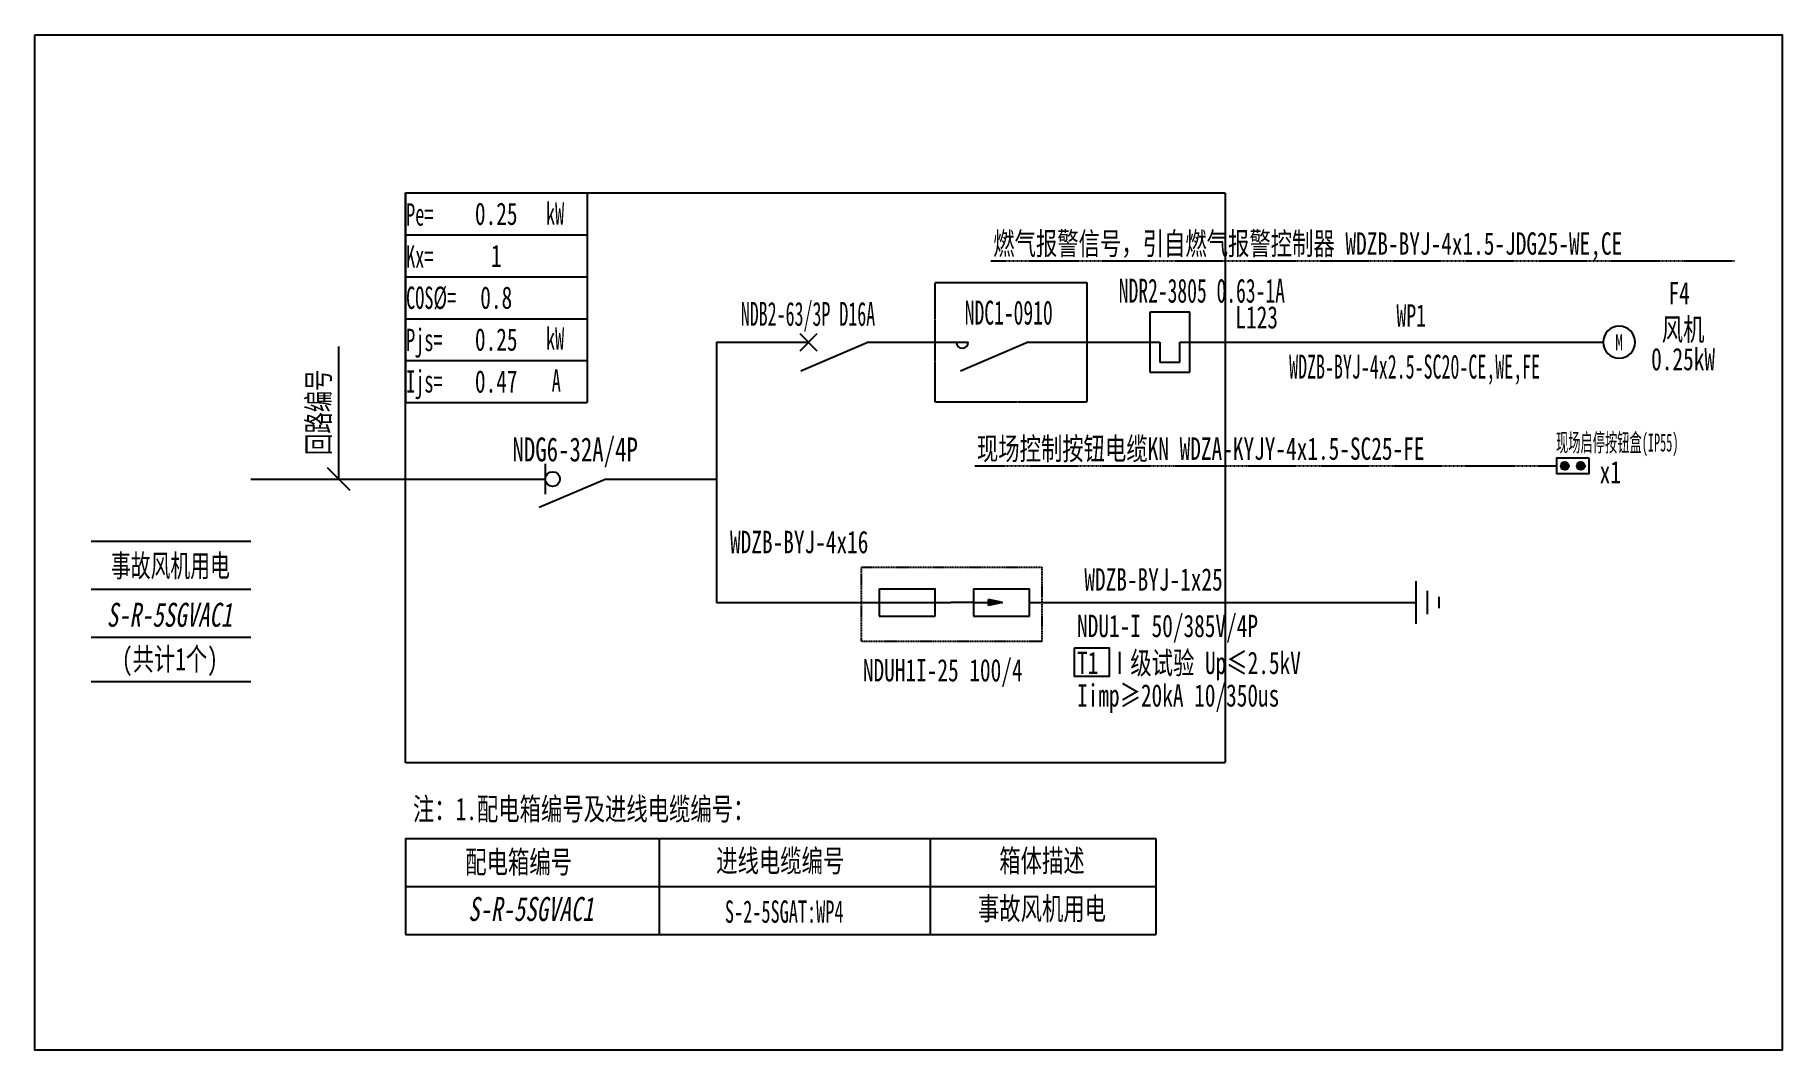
# Model space of a CAD drawing. Extents: x 323768 to 326123, y 334210 to 335578.
import ezdxf
from ezdxf.enums import TextEntityAlignment as Align

# ---------------------------------------------------------------- set-up
doc = ezdxf.new("R2010")
doc.units = 0
doc.header["$MEASUREMENT"] = 0
for name, pattern in [('DASH', [0.35, 0.25, -0.1]), ('DASHDOT', [1, 0.5, -0.25, 0, -0.25]), ('DASHED', [0.75, 0.5, -0.25]), ('DASHED2', [0.375, 0.25, -0.125])]:
    doc.linetypes.add(name, pattern=pattern)
for name, color, linetype in [('D_E_Eqpm(强电设备)', 100, 'Continuous'), ('D_E_Eqpm（强电设备）', 100, 'Continuous'), ('D_E_Text(强电文字)', 51, 'Continuous'), ('D_E_Text（强电文字）', 51, 'Continuous'), ('D_E_Wire(强电线缆)', 10, 'Continuous'), ('D_E_Wire（强电线缆）', 10, 'Continuous'), ('D_T_TableDim(表格尺寸)', 255, 'Continuous'), ('D_T_TableDim（表格尺寸）', 255, 'Continuous'), ('系统图', 220, 'Continuous')]:
    doc.layers.add(name, color=color, linetype=linetype)
doc.styles.add('$1$电气', font='', dxfattribs={"width": 0.7})
doc.styles.add('$1$电气箱', font='simhei.ttf', dxfattribs={"width": 0.8, "oblique": 10})
doc.styles.add('$3$电气', font='', dxfattribs={"width": 0.7})
doc.styles.add('电气', font='', dxfattribs={"width": 0.7})
doc.styles.add('电气箱', font='simhei.ttf', dxfattribs={"width": 0.8, "oblique": 10})
doc.styles.get('$1$电气').set_extended_font_data('SimSun')
doc.styles.get('$3$电气').set_extended_font_data('SimSun')
doc.styles.get('电气').set_extended_font_data('SimSun')

# ---------------------------------------------------------------- blocks, each defined once
blk = doc.blocks.new('电机启停按钮')
at = {"layer": 'D_E_Eqpm（强电设备）'}
for points in [[(150, 300, 1), (50, 300, 1)], [(50, 100, 1), (150, 100, 1)]]:
    blk.add_hatch(color=51, dxfattribs=at).paths.add_polyline_path(points)
blk.add_lwpolyline([(0, 400), (200, 400), (200, 0), (0, 0)], close=True, dxfattribs=at)
for centre in [(100, 300), (100, 100)]:
    blk.add_circle(centre, 50, dxfattribs=at)
blk = doc.blocks.new('1')
at = {"layer": 'D_E_Eqpm(强电设备)'}
for p, q in [((-314387, 61832), (-314387, 61082)), ((-313887, 61832), (-314387, 61832)), ((-313887, 61082), (-313887, 61832)), ((-314262, 61457), (-314262, 61207)), ((-314012, 61207), (-314012, 61457)), ((-314387, 61082), (-313887, 61082)), ((-314262, 61207), (-314012, 61207))]:
    blk.add_line(p, q, dxfattribs=at)
blk = doc.blocks.new('电机')
at = {"layer": 'D_E_Eqpm（强电设备）'}
for start, end in [(90, 180), (180, 270), (0, 90), (270, 0)]:
    blk.add_arc((0, 0), 200, start, end, dxfattribs=at)
at = {"layer": 'D_E_Eqpm（强电设备）', "color": 51, "style": '电气', "width": 0.7}
blk.add_text('M', height=200, dxfattribs=at).set_placement((0, 0), align=Align.MIDDLE)

msp = doc.modelspace()

# ---------------------------------------------------------------- linework, layer by layer
at = {"linetype": 'DASHED'}
for p, q in [((324267.4, 334596.9), (324267.4, 335365.1)), ((324267.4, 335365.1), (325372.4, 335365.1)), ((325372.4, 335365.1), (325372.4, 334596.9)), ((325372.4, 334596.9), (324267.4, 334596.9))]:
    msp.add_line(p, q, dxfattribs=at)
at = {"linetype": 'DASHED2', "elevation": 0}
msp.add_lwpolyline([(324882.2, 334860.6), (325125.4, 334860.6), (325125.4, 334760.5), (324882.2, 334760.5)], close=True, dxfattribs=at)
at = {"layer": 'D_E_Eqpm(强电设备)', "color": 100}
for p, q in [((324799.3, 335152.5), (324822.1, 335175.3)), ((324822.1, 335152.5), (324799.3, 335175.3)), ((324822.1, 335175.3), (324799.3, 335152.5)), ((324799.3, 335175.3), (324822.1, 335152.5)), ((324891.4, 335163.9), (324800.3, 335124.8)), ((325106.7, 335163.9), (325015.6, 335124.8))]:
    msp.add_line(p, q, dxfattribs=at)
at = {"layer": 'D_E_Eqpm(强电设备)'}
for p, q in [((324906, 334831.5), (324981.7, 334831.5)), ((324906, 334831.5), (324906, 334794.9)), ((324981.4, 334794.9), (324981.4, 334831.5)), ((325033.1, 334813.2), (325002.5, 334813.2)), ((325033.1, 334831.5), (325108.8, 334831.5)), ((325033.1, 334831.5), (325033.1, 334794.9)), ((325033.1, 334813.2), (325072.3, 334813.2)), ((325072.3, 334813.2), (325053.3, 334817.1)), ((325053.3, 334809.3), (325053.3, 334817.1)), ((325072.3, 334813.2), (325053.3, 334809.3)), ((325108.5, 334794.9), (325108.5, 334831.5)), ((324906, 334794.9), (324981.4, 334794.9)), ((325033.1, 334794.9), (325108.5, 334794.9))]:
    msp.add_line(p, q, dxfattribs=at)
at = {"layer": 'D_E_Eqpm(强电设备)', "color": 100}
msp.add_arc((325017.9, 335163.9), 8.07, 180, 0, dxfattribs=at)
at = {"layer": 'D_E_Eqpm(强电设备)'}
msp.add_solid([(325053.3, 334809.3), (325072.3, 334813.2), (325053.3, 334817.1)], dxfattribs=at)
at = {"layer": 'D_E_Eqpm（强电设备）'}
msp.add_line((324455.8, 335000), (324455.8, 334959.1), dxfattribs=at)
at = {"layer": 'D_E_Eqpm（强电设备）', "color": 100}
msp.add_line((324447.5, 334941.4), (324536.6, 334979.5), dxfattribs=at)
at = {"layer": 'D_E_Eqpm（强电设备）'}
msp.add_circle((324465.8, 334979.5), 9.92, dxfattribs=at)
at = {"layer": 'D_E_Text（强电文字）'}
for p, q in [((324267.4, 335365.1), (324267.4, 335082.6)), ((324267.4, 335365.1), (324512.2, 335365.1)), ((324512.2, 335365.1), (324512.2, 335082.6)), ((324267.4, 335308.6), (324512.2, 335308.6)), ((324267.4, 335252.1), (324512.2, 335252.1)), ((324267.4, 335195.6), (324512.2, 335195.6)), ((324177.5, 334979.5), (324177.5, 335158.1)), ((324267.4, 335139.1), (324512.2, 335139.1)), ((324267.4, 335082.6), (324512.2, 335082.6)), ((324192.7, 334964.3), (324162.2, 334994.8))]:
    msp.add_line(p, q, dxfattribs=at)
at = {"layer": 'D_E_Text（强电文字）', "elevation": 0}
msp.add_lwpolyline([(325169.3, 334752), (325216.1, 334752), (325216.1, 334713.5), (325169.3, 334713.5)], close=True, dxfattribs=at)
at = {"layer": 'D_E_Wire(强电线缆)', "color": 10}
for p, q in [((324686.8, 335163.9), (324810.7, 335163.9)), ((324891.4, 335163.9), (325026, 335163.9)), ((325106.7, 335163.9), (325284.3, 335163.9)), ((325311.2, 335163.9), (325881.9, 335163.9))]:
    msp.add_line(p, q, dxfattribs=at)
at = {"layer": 'D_E_Wire（强电线缆）', "linetype": 'DASHDOT', "ltscale": 0.5}
for p, q in [((325056.6, 335273.7), (326058.8, 335273.7)), ((325034.7, 334997.2), (325819.4, 334997.2))]:
    msp.add_line(p, q, dxfattribs=at)
at = {"layer": 'D_E_Wire（强电线缆）'}
for p, q in [((324686.8, 335163.9), (324686.8, 334813.2)), ((324059.1, 334979.5), (324455.8, 334979.5)), ((324536.6, 334979.5), (324686.8, 334979.5)), ((325629.7, 334784.5), (325629.7, 334842)), ((324686.8, 334813.2), (325002.5, 334813.2)), ((325108.5, 334813.2), (325629.7, 334813.2)), ((325645.3, 334797.5), (325645.3, 334828.9)), ((325661, 334805.3), (325661, 334821))]:
    msp.add_line(p, q, dxfattribs=at)
at = {"layer": 'D_T_TableDim(表格尺寸)', "linetype": 'DASH', "elevation": 0}
msp.add_lwpolyline([(324981.5, 335244.6), (325186, 335244.6), (325186, 335083.2), (324981.5, 335083.2)], close=True, dxfattribs=at)
at = {"layer": 'D_T_TableDim（表格尺寸）', "color": 255}
for p, q in [((323843.8, 334895.7), (324059.1, 334895.7)), ((323843.8, 334831.1), (324059.1, 334831.1)), ((323843.8, 334766.5), (324059.1, 334766.5)), ((323843.8, 334706.5), (324059.1, 334706.5))]:
    msp.add_line(p, q, dxfattribs=at)
at = {"layer": 'D_T_TableDim（表格尺寸）', "ltscale": 3.5}
for p, q in [((324267.4, 334495), (325279, 334495)), ((324267.4, 334495), (324267.4, 334365.9)), ((324609.4, 334495), (324609.4, 334365.9)), ((324974.6, 334495), (324974.6, 334365.9)), ((325279, 334495), (325279, 334365.9)), ((324267.4, 334430.5), (325279, 334430.5)), ((324267.4, 334430.5), (325279, 334430.5)), ((324609.4, 334430.5), (324609.4, 334365.9)), ((324974.6, 334430.5), (324974.6, 334365.9)), ((324267.4, 334365.9), (325279, 334365.9))]:
    msp.add_line(p, q, dxfattribs=at)
at = {"layer": '系统图', "ltscale": 9973.992009}
msp.add_lwpolyline([(323768, 335578), (326123, 335578), (326123, 334210), (323768, 334210)], close=True, dxfattribs=at)

# ---------------------------------------------------------------- block references
at = {"layer": 'D_E_Eqpm(强电设备)', "color": 100, "xscale": 0.1076289442000022, "yscale": 0.1076289442000022, "zscale": 0.1076289442000022}
msp.add_blockref('1', (359108, 328549.3), dxfattribs=at)
at = {"layer": 'D_E_Eqpm（强电设备）', "xscale": 0.1076289442000022, "yscale": 0.1076289442000022, "zscale": 0.1076289442000022}
msp.add_blockref('电机', (325903.4, 335163.9), dxfattribs=at)
at = {"layer": 'D_E_Eqpm（强电设备）', "xscale": 0.1076289442000022, "yscale": 0.1076289442000022, "zscale": 0.1076289442000022, "rotation": 270}
msp.add_blockref('电机启停按钮', (325819.4, 335008), dxfattribs=at)

# ---------------------------------------------------------------- texts
at = {"layer": 'D_E_Text(强电文字)', "color": 51, "style": '电气'}
for s, height, width, p in [('NDR2-3805 0.63-1A', 32.289, 0.6, (325228.9, 335217.2)), ('NDB2-63/3P D16A', 32.289, 0.55, (324719.4, 335186)), ('NDC1-0910', 32.29, 0.6, (325021.3, 335187.7))]:
    msp.add_text(s, height=height, dxfattribs=dict(at, width=width)).set_placement(p)
at = {"layer": 'D_E_Text(强电文字)', "color": 51, "style": '电气', "width": 0.55}
msp.add_text('WDZB-BYJ-4x2.5-SC20-CE,WE,FE', height=32.289, dxfattribs=at).set_placement((325627.7, 335127.1), align=Align.MIDDLE)
at = {"layer": 'D_E_Text(强电文字)', "color": 51, "style": '$3$电气', "width": 0.7}
msp.add_text('NDG6-32A/4P', height=32.289, dxfattribs=at).set_placement((324496.2, 335003.3), align=Align.CENTER)
at = {"layer": 'D_E_Text(强电文字)', "style": '电气', "width": 0.7}
for s, p in [('WDZB-BYJ-4x16', (324704.9, 334879.6)), ('WDZB-BYJ-1x25', (325182.5, 334829.2)), ('T1 Ⅰ级试验 Up≤2.5kV ', (325172.7, 334716.7)), ('Iimp≥20kA 10/350us', (325172.7, 334672.9))]:
    msp.add_text(s, height=30.136, dxfattribs=at).set_placement(p)
at = {"layer": 'D_E_Text(强电文字)', "color": 51, "true_color": 0xffff7f, "style": '电气', "width": 0.7}
msp.add_text('NDU1-I 50/385V/4P', height=30.136, dxfattribs=at).set_placement((325172.7, 334766.5))
at = {"layer": 'D_E_Text（强电文字）', "linetype": 'Continuous', "style": '电气', "width": 0.6}
for s, height, p in [('kW', 30.14, (324456.8, 335322.2)), ('Pe=', 30.14, (324268.3, 335321.1)), ('Kx=', 30.14, (324268.3, 335264.5)), ('COS%%C=', 30.14, (324268.3, 335208.8)), ('Pjs=', 30.14, (324268.3, 335152)), ('kW', 30.14, (324456.8, 335153.9)), ('Ijs=', 30.14, (324268.3, 335096.1)), ('A', 30.1, (324464.6, 335097.3))]:
    msp.add_text(s, height=height, dxfattribs=at).set_placement(p)
at = {"layer": 'D_E_Text（强电文字）'}
for s, height, style, width, p in [('燃气报警信号，引自燃气报警控制器 WDZB-BYJ-4x1.5-JDG25-WE,CE', 30.136, '电气', 0.7, (325059.7, 335281.8)), ('F4', 30.14, '电气', 0.7, (325969.9, 335215)), ('L123', 30.14, '电气', 0.7, (325386.1, 335182.4)), ('WP1', 30.14, '$1$电气', 0.65, (325603.2, 335185)), ('现场控制按钮电缆KN WDZA-KYJY-4x1.5-SC25-FE', 30.136, '电气', 0.7, (325037.7, 335005.4)), ('现场启停按钮盒(IP55)', 24.217, '电气', 0.5, (325818.3, 335016.6)), ('x1', 30.14, '电气', 0.7, (325877.1, 334973.8)), ('注：1.配电箱编号及进线电缆编号：', 30.136, '电气', 0.7, (324277.5, 334519.8))]:
    msp.add_text(s, height=height, dxfattribs=dict(at, style=style, width=width)).set_placement(p)
for s, height, style, width, p in [('风机', 30.14, '电气', 0.7, (325989.6, 335181.7)), ('0.25kW', 30.14, '电气', 0.7, (325989.6, 335141.6)), ('事故风机用电', 30.14, '$1$电气', 0.65, (323950.6, 334863.2)), ('配电箱编号', 30.14, '电气', 0.7, (324420, 334464.1)), ('进线电缆编号', 30.14, '电气', 0.7, (324772.6, 334465.7)), ('箱体描述', 30.14, '电气', 0.7, (325125.4, 334465.7)), ('S-2-5SGAT:WP4', 30.136, '电气', 0.6, (324778, 334396.6)), ('事故风机用电', 30.14, '电气', 0.7, (325125.4, 334401.1))]:
    msp.add_text(s, height=height, dxfattribs=dict(at, style=style, width=width)).set_placement(p, align=Align.MIDDLE)
at = {"layer": 'D_E_Text（强电文字）', "style": '$3$电气', "width": 0.7}
msp.add_text('回路编号', height=30.14, rotation=90, dxfattribs=at).set_placement((324165.2, 335012))
at = {"layer": 'D_E_Text（强电文字）', "color": 7, "style": '$1$电气箱', "oblique": 10, "width": 0.7}
msp.add_text('S-R-5SGVAC1', height=32.289, dxfattribs=at).set_placement((323949.3, 334796.6), align=Align.MIDDLE)
at = {"layer": 'D_E_Text（强电文字）', "style": '$1$电气', "width": 0.7}
msp.add_text('(共计1个)', height=30.14, dxfattribs=at).set_placement((323949.9, 334721.9), align=Align.CENTER)
at = {"layer": 'D_E_Text（强电文字）', "color": 51, "true_color": 0xffff7f, "style": '电气', "width": 0.7}
msp.add_text('NDUH1I-25 100/4', height=30.136, dxfattribs=at).set_placement((324884, 334706.8))
at = {"layer": 'D_E_Text（强电文字）', "style": '电气箱', "oblique": 10, "width": 0.7}
msp.add_text('S-R-5SGVAC1', height=32.289, dxfattribs=at).set_placement((324436.5, 334400.1), align=Align.MIDDLE)
at = {"layer": 'D_E_Text（强电文字）', "width": 244.833, "attachment_point": 5, "style": '电气'}
for s, insert, char_height in [('0.25', (324389.8, 335336.8), 30.14), ('1', (324389.8, 335280.3), 30.1), ('0.8', (324389.8, 335223.8), 30.14), ('{\\C200;0.25}', (324389.8, 335167.3), 30.136), ('{\\C200;0.47}', (324389.8, 335110.8), 30.136)]:
    msp.add_mtext(s, dxfattribs=dict(at, insert=insert, char_height=char_height))

doc.saveas('drawing.dxf')
